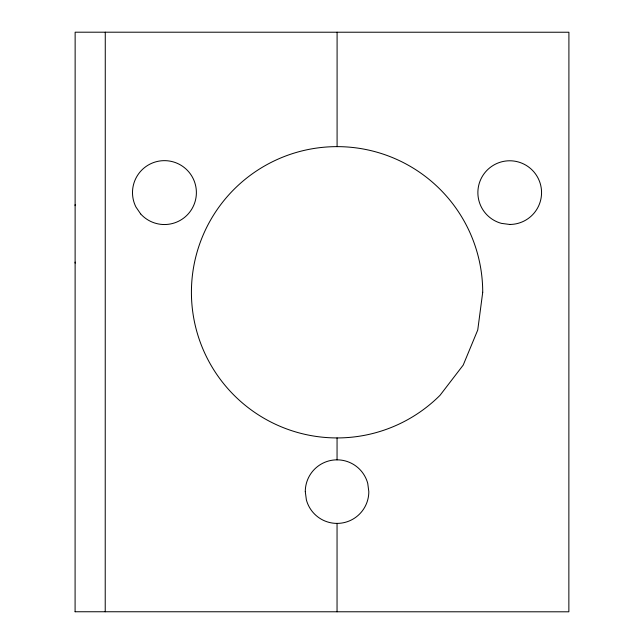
<?xml version="1.0" encoding="UTF-8"?>
<svg xmlns="http://www.w3.org/2000/svg" width="644" height="644" viewBox="0 0 644 644"><rect width="100%" height="100%" fill="white"/><g stroke="black" fill="none" stroke-linecap="round" stroke-linejoin="round"><path stroke-width="0.97" d="M75.09 611.752L75.139 32.2L568.91 32.24L568.861 611.8L75.09 611.752M105.222 611.752L105.27 32.2M337.045 611.768L337.053 523.395M337.053 459.856L337.062 437.928M337.086 146.631L337.094 32.224M75.139 204.679L75.139 205.669M75.139 262.1L75.139 263.098M305.288 491.622L306.367 499.841A31.765 31.765 0 0 0 368.819 491.622L367.74 483.403A31.765 31.765 0 0 0 305.288 491.622M482.718 292.287L477.751 329.986L463.197 365.116L440.053 395.279A145.649 145.649 0 0 1 210.926 365.092A145.649 145.649 0 0 1 299.388 151.59A145.649 145.649 0 0 1 482.718 292.287M509.718 224.458L501.475 223.379A31.846 31.846 0 0 1 485.326 172.149A31.846 31.846 0 0 1 538.577 179.161A31.846 31.846 0 0 1 509.718 224.458M140.642 213.897L135.94 207.006A31.942 31.942 0 0 1 163.415 160.662A31.942 31.942 0 0 1 193.812 205.154A31.942 31.942 0 0 1 140.642 213.897"/></g></svg>
